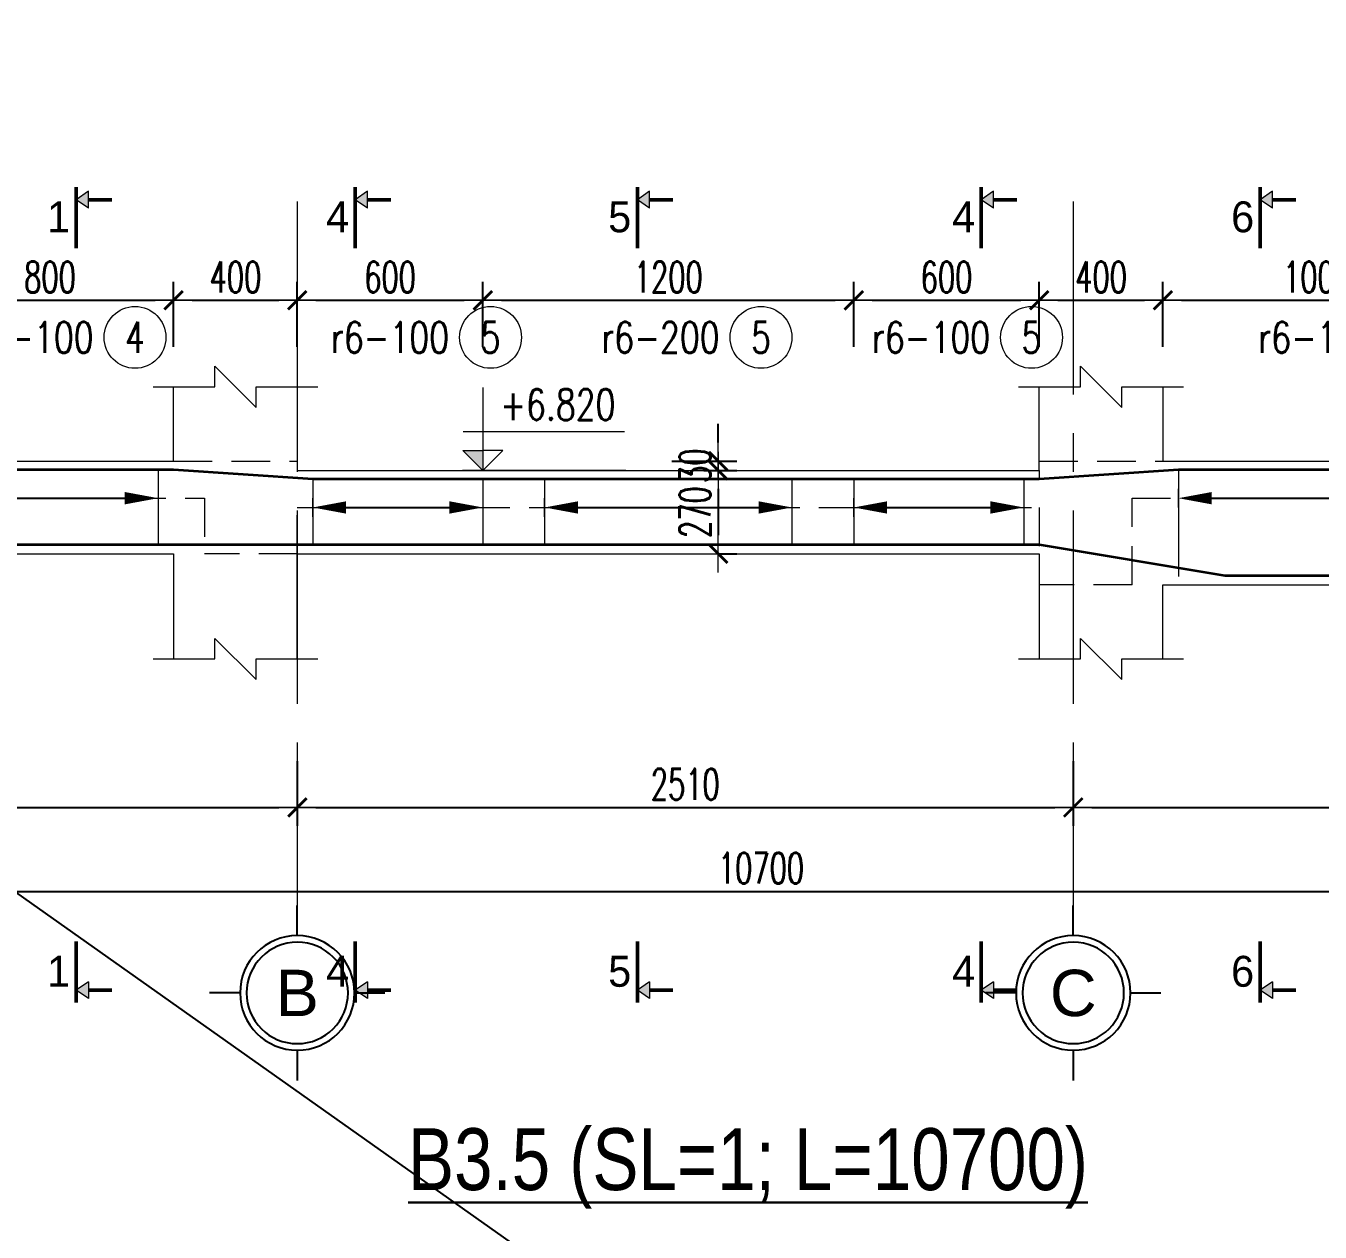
# Model space of a CAD drawing. Header units: millimetres. Extents: x -529861 to -223882, y -171969 to 61504.
# Drawn here: x -423223 to -419037, y -86164 to -82263 of the extents above; entities that cross this region are included whole.
import ezdxf
from ezdxf.enums import TextEntityAlignment as Align

# ---------------------------------------------------------------- set-up
doc = ezdxf.new("R2010")
doc.units = ezdxf.units.MM
doc.header["$LTSCALE"] = 5000
doc.linetypes.add('CENTER', pattern=[2, 1.25, -0.25, 0.25, -0.25])
doc.linetypes.add('HIDDEN', pattern=[0.375, 0.25, -0.125])
doc.layers.get('Defpoints').update_dxf_attribs({"color": 143})
for name, color, linetype, lineweight in [('dim', 8, 'Continuous', 18), ('kata_dim', 8, 'Continuous', 15), ('kata_grid', 8, 'CENTER', 5), ('kata_net khuat', 9, 'HIDDEN', 5), ('kata_net manh', 8, 'Continuous', 5), ('kata_net thay', 4, 'Continuous', 20), ('kata_text', 7, 'Continuous', 30), ('kata_thep chu', 1, 'Continuous', 35), ('kata_thep dai', 220, 'Continuous', 20), ('S-dims', 8, 'Continuous', 18)]:
    doc.layers.add(name, color=color, linetype=linetype, lineweight=lineweight)
doc.layers.add('KCS_Plotter', color=11, linetype='Continuous', plot=False)
doc.layers.add('text', color=255, linetype='Continuous')
doc.styles.add('AVANH', font='')
doc.styles.add('General text 1', font='')
doc.styles.add('kata_text', font='arial.ttf', dxfattribs={"width": 0.8})
doc.styles.add('vnsimpli', font='vnsimli.shx', dxfattribs={"width": 0.65})
doc.styles.get('AVANH').set_extended_font_data('.VnArialH')
doc.styles.get('General text 1').set_extended_font_data('.VnAvantH')
doc.dimstyles.new('kata_dim_40', dxfattribs={"dimscale": 40, "dimtxt": 2.5, "dimasz": 1.5, "dimexe": 1.5, "dimexo": 2.5, "dimtad": 1, "dimdec": 0, "dimzin": 0, "dimdsep": 46, "dimtxsty": 'vnsimpli', "dimblk": 'kata_block_ArchTick', "dimcen": 0.09, "dimdle": 1.2, "dimclrd": 8, "dimclre": 8, "dimclrt": 3, "dimadec": 0, "dimazin": 0, "dimtfac": 1, "dimtdec": 0, "dimtix": 1, "dimtofl": 0, "dimtmove": 0, "dimatfit": 3, "dimfxl": 3.75, "dimfxlon": 1, "dimtolj": 1, "dimtzin": 0, "dimarcsym": 0})
doc.dimstyles.new('kata_rai_thep', dxfattribs={"dimtxt": 2, "dimasz": 1, "dimexe": 0, "dimexo": 0, "dimtad": 1, "dimdec": 0, "dimzin": 12, "dimdsep": 46, "dimtxsty": 'kata_text', "dimblk": 'kata_block_RUNTIC', "dimcen": 0, "dimse1": 1, "dimse2": 1, "dimclrd": 6, "dimclre": 6, "dimclrt": 7, "dimadec": 0, "dimazin": 3, "dimtfac": 1, "dimtdec": 0, "dimtmove": 2, "dimatfit": 3, "dimldrblk": 'kata_block_LEADERTIC', "dimfxl": 1, "dimtolj": 1, "dimtzin": 0, "dimlwd": -1, "dimlwe": -1, "dimarcsym": 0})

# ---------------------------------------------------------------- blocks, each defined once
blk = doc.blocks.new('kata_block_ArchTick')
at = {"color": 8}
blk.add_line((1, 0), (-1, 0), dxfattribs=at)
at = {"color": 8, "const_width": 0.15}
blk.add_lwpolyline([(-0.5, -0.5), (0.5, 0.5)], dxfattribs=at)
blk = doc.blocks.new('*D336')
at = {"layer": 'Defpoints', "color": 0, "linetype": 'ByBlock', "ltscale": 1500, "transparency": 16777216}
for p in [(-422345.4, -83150.2), (-422745.4, -83670.2), (-422345.4, -83670.2)]:
    blk.add_point(p, dxfattribs=at)
at = {"layer": 'kata_dim', "color": 8, "linetype": 'ByBlock', "lineweight": -2, "ltscale": 1500, "transparency": 16777216}
for p, q in [((-422745.4, -83300.2), (-422745.4, -83090.2)), ((-422345.4, -83300.2), (-422345.4, -83090.2)), ((-422685.4, -83150.2), (-422405.4, -83150.2))]:
    blk.add_line(p, q, dxfattribs=at)
at = {"layer": 'kata_dim', "color": 8, "linetype": 'ByBlock', "lineweight": -2, "ltscale": 1500, "transparency": 16777216, "xscale": 60, "yscale": 60, "zscale": 60, "rotation": 180}
blk.add_blockref('kata_block_ArchTick', (-422745.4, -83150.2), dxfattribs=at)
at = {"layer": 'kata_dim', "color": 8, "linetype": 'ByBlock', "lineweight": -2, "ltscale": 1500, "transparency": 16777216, "xscale": 60, "yscale": 60, "zscale": 60}
blk.add_blockref('kata_block_ArchTick', (-422345.4, -83150.2), dxfattribs=at)
at = {"layer": 'kata_dim', "color": 3, "linetype": 'ByBlock', "ltscale": 1500, "transparency": 16777216, "insert": (-422545.4, -83075.2), "char_height": 100, "attachment_point": 5, "style": 'vnsimpli'}
blk.add_mtext('\\A1;400', dxfattribs=at)
blk = doc.blocks.new('*D339')
at = {"layer": 'Defpoints', "color": 0, "linetype": 'ByBlock', "ltscale": 1500, "transparency": 16777216}
for p in [(-422745.4, -83150.2), (-423545.4, -83670.2), (-422745.4, -83670.2)]:
    blk.add_point(p, dxfattribs=at)
at = {"layer": 'kata_dim', "color": 8, "linetype": 'ByBlock', "lineweight": -2, "ltscale": 1500, "transparency": 16777216}
for p, q in [((-423545.4, -83300.2), (-423545.4, -83090.2)), ((-422745.4, -83300.2), (-422745.4, -83090.2)), ((-423485.4, -83150.2), (-422805.4, -83150.2))]:
    blk.add_line(p, q, dxfattribs=at)
at = {"layer": 'kata_dim', "color": 8, "linetype": 'ByBlock', "lineweight": -2, "ltscale": 1500, "transparency": 16777216, "xscale": 60, "yscale": 60, "zscale": 60, "rotation": 180}
blk.add_blockref('kata_block_ArchTick', (-423545.4, -83150.2), dxfattribs=at)
at = {"layer": 'kata_dim', "color": 8, "linetype": 'ByBlock', "lineweight": -2, "ltscale": 1500, "transparency": 16777216, "xscale": 60, "yscale": 60, "zscale": 60}
blk.add_blockref('kata_block_ArchTick', (-422745.4, -83150.2), dxfattribs=at)
at = {"layer": 'kata_dim', "color": 3, "linetype": 'ByBlock', "ltscale": 1500, "transparency": 16777216, "insert": (-423145.4, -83075.2), "char_height": 100, "attachment_point": 5, "style": 'vnsimpli'}
blk.add_mtext('\\A1;800', dxfattribs=at)
blk = doc.blocks.new('kata_block_CT')
at = {"layer": 'S-dims', "linetype": 'ByBlock', "ltscale": 1500}
blk.add_hatch(color=256, dxfattribs=at).paths.add_polyline_path([(0, 1.6), (-1.61, 1.6), (0, 0)])
h = blk.add_hatch(dxfattribs=at)
h.set_pattern_fill('ANSI31', color=256, scale=1.406, style=0)
h.paths.add_polyline_path([(0, 1.6), (0, 0), (1.61, 1.6)])
for p, q in [((-1.59, 3.14), (11.47, 3.14)), ((11.56, 0), (-1.64, 0))]:
    blk.add_line(p, q, dxfattribs=at)
for points in [[(0, 6.69), (0, 0)], [(0, 0), (-1.61, 1.6), (0, 1.6)], [(0, 0), (1.61, 1.6), (0, 1.6)]]:
    blk.add_lwpolyline(points, dxfattribs=at)
at = {"layer": 'S-dims', "color": 3, "style": 'vnsimpli', "width": 0.75}
blk.add_attdef('CT', (1.41, 4.07), '', height=2.5, dxfattribs=at)
blk = doc.blocks.new('*D340')
at = {"layer": 'Defpoints', "color": 0, "linetype": 'ByBlock', "ltscale": 1500, "transparency": 16777216}
for p in [(-419545.4, -83150.2), (-419945.4, -83700.2), (-419545.4, -83700.2)]:
    blk.add_point(p, dxfattribs=at)
at = {"layer": 'kata_dim', "color": 8, "linetype": 'ByBlock', "lineweight": -2, "ltscale": 1500, "transparency": 16777216}
for p, q in [((-419945.4, -83300.2), (-419945.4, -83090.2)), ((-419545.4, -83300.2), (-419545.4, -83090.2)), ((-419885.4, -83150.2), (-419605.4, -83150.2))]:
    blk.add_line(p, q, dxfattribs=at)
at = {"layer": 'kata_dim', "color": 8, "linetype": 'ByBlock', "lineweight": -2, "ltscale": 1500, "transparency": 16777216, "xscale": 60, "yscale": 60, "zscale": 60, "rotation": 180}
blk.add_blockref('kata_block_ArchTick', (-419945.4, -83150.2), dxfattribs=at)
at = {"layer": 'kata_dim', "color": 8, "linetype": 'ByBlock', "lineweight": -2, "ltscale": 1500, "transparency": 16777216, "xscale": 60, "yscale": 60, "zscale": 60}
blk.add_blockref('kata_block_ArchTick', (-419545.4, -83150.2), dxfattribs=at)
at = {"layer": 'kata_dim', "color": 3, "linetype": 'ByBlock', "ltscale": 1500, "transparency": 16777216, "insert": (-419745.4, -83075.2), "char_height": 100, "attachment_point": 5, "style": 'vnsimpli'}
blk.add_mtext('\\A1;400', dxfattribs=at)
blk = doc.blocks.new('*D341')
at = {"layer": 'Defpoints', "color": 0, "linetype": 'ByBlock', "ltscale": 1500, "transparency": 16777216}
for p in [(-421745.4, -83150.2), (-422345.4, -83700.2), (-421745.4, -83700.2)]:
    blk.add_point(p, dxfattribs=at)
at = {"layer": 'kata_dim', "color": 8, "linetype": 'ByBlock', "lineweight": -2, "ltscale": 1500, "transparency": 16777216}
for p, q in [((-422345.4, -83300.2), (-422345.4, -83090.2)), ((-421745.4, -83300.2), (-421745.4, -83090.2)), ((-422285.4, -83150.2), (-421805.4, -83150.2))]:
    blk.add_line(p, q, dxfattribs=at)
at = {"layer": 'kata_dim', "color": 8, "linetype": 'ByBlock', "lineweight": -2, "ltscale": 1500, "transparency": 16777216, "xscale": 60, "yscale": 60, "zscale": 60, "rotation": 180}
blk.add_blockref('kata_block_ArchTick', (-422345.4, -83150.2), dxfattribs=at)
at = {"layer": 'kata_dim', "color": 8, "linetype": 'ByBlock', "lineweight": -2, "ltscale": 1500, "transparency": 16777216, "xscale": 60, "yscale": 60, "zscale": 60}
blk.add_blockref('kata_block_ArchTick', (-421745.4, -83150.2), dxfattribs=at)
at = {"layer": 'kata_dim', "color": 3, "linetype": 'ByBlock', "ltscale": 1500, "transparency": 16777216, "insert": (-422045.4, -83075.2), "char_height": 100, "attachment_point": 5, "style": 'vnsimpli'}
blk.add_mtext('\\A1;600', dxfattribs=at)
blk = doc.blocks.new('*D342')
at = {"layer": 'Defpoints', "color": 0, "linetype": 'ByBlock', "ltscale": 1500, "transparency": 16777216}
for p in [(-420545.4, -83150.2), (-421745.4, -83700.2), (-420545.4, -83700.2)]:
    blk.add_point(p, dxfattribs=at)
at = {"layer": 'kata_dim', "color": 8, "linetype": 'ByBlock', "lineweight": -2, "ltscale": 1500, "transparency": 16777216}
for p, q in [((-421745.4, -83300.2), (-421745.4, -83090.2)), ((-420545.4, -83300.2), (-420545.4, -83090.2)), ((-421685.4, -83150.2), (-420605.4, -83150.2))]:
    blk.add_line(p, q, dxfattribs=at)
at = {"layer": 'kata_dim', "color": 8, "linetype": 'ByBlock', "lineweight": -2, "ltscale": 1500, "transparency": 16777216, "xscale": 60, "yscale": 60, "zscale": 60, "rotation": 180}
blk.add_blockref('kata_block_ArchTick', (-421745.4, -83150.2), dxfattribs=at)
at = {"layer": 'kata_dim', "color": 8, "linetype": 'ByBlock', "lineweight": -2, "ltscale": 1500, "transparency": 16777216, "xscale": 60, "yscale": 60, "zscale": 60}
blk.add_blockref('kata_block_ArchTick', (-420545.4, -83150.2), dxfattribs=at)
at = {"layer": 'kata_dim', "color": 3, "linetype": 'ByBlock', "ltscale": 1500, "transparency": 16777216, "insert": (-421145.4, -83075.2), "char_height": 100, "attachment_point": 5, "style": 'vnsimpli'}
blk.add_mtext('\\A1;1200', dxfattribs=at)
blk = doc.blocks.new('*D343')
at = {"layer": 'Defpoints', "color": 0, "linetype": 'ByBlock', "ltscale": 1500, "transparency": 16777216}
for p in [(-419945.4, -83150.2), (-420545.4, -83700.2), (-419945.4, -83700.2)]:
    blk.add_point(p, dxfattribs=at)
at = {"layer": 'kata_dim', "color": 8, "linetype": 'ByBlock', "lineweight": -2, "ltscale": 1500, "transparency": 16777216}
for p, q in [((-420545.4, -83300.2), (-420545.4, -83090.2)), ((-419945.4, -83300.2), (-419945.4, -83090.2)), ((-420485.4, -83150.2), (-420005.4, -83150.2))]:
    blk.add_line(p, q, dxfattribs=at)
at = {"layer": 'kata_dim', "color": 8, "linetype": 'ByBlock', "lineweight": -2, "ltscale": 1500, "transparency": 16777216, "xscale": 60, "yscale": 60, "zscale": 60, "rotation": 180}
blk.add_blockref('kata_block_ArchTick', (-420545.4, -83150.2), dxfattribs=at)
at = {"layer": 'kata_dim', "color": 8, "linetype": 'ByBlock', "lineweight": -2, "ltscale": 1500, "transparency": 16777216, "xscale": 60, "yscale": 60, "zscale": 60}
blk.add_blockref('kata_block_ArchTick', (-419945.4, -83150.2), dxfattribs=at)
at = {"layer": 'kata_dim', "color": 3, "linetype": 'ByBlock', "ltscale": 1500, "transparency": 16777216, "insert": (-420245.4, -83075.2), "char_height": 100, "attachment_point": 5, "style": 'vnsimpli'}
blk.add_mtext('\\A1;600', dxfattribs=at)
blk = doc.blocks.new('*D345')
at = {"layer": 'Defpoints', "color": 0, "linetype": 'ByBlock', "ltscale": 1500, "transparency": 16777216}
for p in [(-418545.4, -83150.2), (-419545.4, -83670.2), (-418545.4, -83670.2)]:
    blk.add_point(p, dxfattribs=at)
at = {"layer": 'kata_dim', "color": 8, "linetype": 'ByBlock', "lineweight": -2, "ltscale": 1500, "transparency": 16777216}
for p, q in [((-419545.4, -83300.2), (-419545.4, -83090.2)), ((-418545.4, -83300.2), (-418545.4, -83090.2)), ((-419485.4, -83150.2), (-418605.4, -83150.2))]:
    blk.add_line(p, q, dxfattribs=at)
at = {"layer": 'kata_dim', "color": 8, "linetype": 'ByBlock', "lineweight": -2, "ltscale": 1500, "transparency": 16777216, "xscale": 60, "yscale": 60, "zscale": 60, "rotation": 180}
blk.add_blockref('kata_block_ArchTick', (-419545.4, -83150.2), dxfattribs=at)
at = {"layer": 'kata_dim', "color": 8, "linetype": 'ByBlock', "lineweight": -2, "ltscale": 1500, "transparency": 16777216, "xscale": 60, "yscale": 60, "zscale": 60}
blk.add_blockref('kata_block_ArchTick', (-418545.4, -83150.2), dxfattribs=at)
at = {"layer": 'kata_dim', "color": 3, "linetype": 'ByBlock', "ltscale": 1500, "transparency": 16777216, "insert": (-419045.4, -83075.2), "char_height": 100, "attachment_point": 5, "style": 'vnsimpli'}
blk.add_mtext('\\A1;1000', dxfattribs=at)
blk = doc.blocks.new('*D349')
at = {"layer": 'Defpoints', "color": 0, "linetype": 'ByBlock', "ltscale": 1500, "transparency": 16777216}
for p in [(-426195.4, -83970.2), (-422345.4, -83970.2), (-422345.4, -84790.2)]:
    blk.add_point(p, dxfattribs=at)
at = {"layer": 'kata_dim', "color": 8, "linetype": 'ByBlock', "lineweight": -2, "ltscale": 1500, "transparency": 16777216}
for p, q in [((-426195.4, -84640.2), (-426195.4, -84850.2)), ((-422345.4, -84640.2), (-422345.4, -84850.2)), ((-426135.4, -84790.2), (-422405.4, -84790.2))]:
    blk.add_line(p, q, dxfattribs=at)
at = {"layer": 'kata_dim', "color": 8, "linetype": 'ByBlock', "lineweight": -2, "ltscale": 1500, "transparency": 16777216, "xscale": 60, "yscale": 60, "zscale": 60, "rotation": 180}
blk.add_blockref('kata_block_ArchTick', (-426195.4, -84790.2), dxfattribs=at)
at = {"layer": 'kata_dim', "color": 8, "linetype": 'ByBlock', "lineweight": -2, "ltscale": 1500, "transparency": 16777216, "xscale": 60, "yscale": 60, "zscale": 60}
blk.add_blockref('kata_block_ArchTick', (-422345.4, -84790.2), dxfattribs=at)
at = {"layer": 'kata_dim', "color": 3, "linetype": 'ByBlock', "ltscale": 1500, "transparency": 16777216, "insert": (-424270.4, -84715.2), "char_height": 100, "attachment_point": 5, "style": 'vnsimpli'}
blk.add_mtext('\\A1;3850', dxfattribs=at)
blk = doc.blocks.new('kata_block_GRID')
at = {"layer": 'dim', "color": 250, "linetype": 'Continuous', "lineweight": -3}
for p, q in [((0, 4.62), (0, 7.08)), ((-4.63, 0), (-7.09, 0)), ((4.63, 0), (7.09, 0)), ((0, -4.63), (0, -7.09))]:
    blk.add_line(p, q, dxfattribs=at)
at = {"layer": 'dim', "color": 250, "linetype": 'Continuous', "lineweight": -3, "extrusion": (0, 0, -1)}
blk.add_ellipse((0, 0), major_axis=(-4.63, 0), ratio=1, start_param=3.141414, end_param=9.424599, dxfattribs=at)
at = {"layer": 'dim', "color": 9, "linetype": 'Continuous', "lineweight": -3, "extrusion": (0, 0, -1)}
blk.add_ellipse((0, 0), major_axis=(-4.1, 0), ratio=1, start_param=3.140844, end_param=9.424029, dxfattribs=at)
at = {"layer": 'text', "color": 33, "style": 'AVANH'}
blk.add_attdef('GRID', text='', height=3.75, dxfattribs=at).set_placement((0, 0), align=Align.MIDDLE)
blk = doc.blocks.new('*D350')
at = {"layer": 'Defpoints', "color": 0, "linetype": 'ByBlock', "ltscale": 1500, "transparency": 16777216}
for p in [(-422345.4, -83970.2), (-419835.4, -83970.2), (-419835.4, -84790.2)]:
    blk.add_point(p, dxfattribs=at)
at = {"layer": 'kata_dim', "color": 8, "linetype": 'ByBlock', "lineweight": -2, "ltscale": 1500, "transparency": 16777216}
for p, q in [((-422345.4, -84640.2), (-422345.4, -84850.2)), ((-419835.4, -84640.2), (-419835.4, -84850.2)), ((-422285.4, -84790.2), (-419895.4, -84790.2))]:
    blk.add_line(p, q, dxfattribs=at)
at = {"layer": 'kata_dim', "color": 8, "linetype": 'ByBlock', "lineweight": -2, "ltscale": 1500, "transparency": 16777216, "xscale": 60, "yscale": 60, "zscale": 60, "rotation": 180}
blk.add_blockref('kata_block_ArchTick', (-422345.4, -84790.2), dxfattribs=at)
at = {"layer": 'kata_dim', "color": 8, "linetype": 'ByBlock', "lineweight": -2, "ltscale": 1500, "transparency": 16777216, "xscale": 60, "yscale": 60, "zscale": 60}
blk.add_blockref('kata_block_ArchTick', (-419835.4, -84790.2), dxfattribs=at)
at = {"layer": 'kata_dim', "color": 3, "linetype": 'ByBlock', "ltscale": 1500, "transparency": 16777216, "insert": (-421090.4, -84715.2), "char_height": 100, "attachment_point": 5, "style": 'vnsimpli'}
blk.add_mtext('\\A1;2510', dxfattribs=at)
blk = doc.blocks.new('*D351')
at = {"layer": 'Defpoints', "color": 0, "linetype": 'ByBlock', "ltscale": 1500, "transparency": 16777216}
for p in [(-419835.4, -84166.1), (-415495.4, -84487.6), (-415495.4, -84790.2)]:
    blk.add_point(p, dxfattribs=at)
at = {"layer": 'kata_dim', "color": 8, "linetype": 'ByBlock', "lineweight": -2, "ltscale": 1500, "transparency": 16777216}
for p, q in [((-419835.4, -84640.2), (-419835.4, -84850.2)), ((-415495.4, -84640.2), (-415495.4, -84850.2)), ((-419775.4, -84790.2), (-415555.4, -84790.2))]:
    blk.add_line(p, q, dxfattribs=at)
at = {"layer": 'kata_dim', "color": 8, "linetype": 'ByBlock', "lineweight": -2, "ltscale": 1500, "transparency": 16777216, "xscale": 60, "yscale": 60, "zscale": 60, "rotation": 180}
blk.add_blockref('kata_block_ArchTick', (-419835.4, -84790.2), dxfattribs=at)
at = {"layer": 'kata_dim', "color": 8, "linetype": 'ByBlock', "lineweight": -2, "ltscale": 1500, "transparency": 16777216, "xscale": 60, "yscale": 60, "zscale": 60}
blk.add_blockref('kata_block_ArchTick', (-415495.4, -84790.2), dxfattribs=at)
at = {"layer": 'kata_dim', "color": 3, "linetype": 'ByBlock', "ltscale": 1500, "transparency": 16777216, "insert": (-417665.4, -84715.2), "char_height": 100, "attachment_point": 5, "style": 'vnsimpli'}
blk.add_mtext('\\A1;4340', dxfattribs=at)
blk = doc.blocks.new('kata_block_RUNTIC')
at = {"layer": 'kata_dim', "color": 6}
blk.add_line((0, 0.75), (0, -0.75), dxfattribs=at)
blk.add_lwpolyline([(0, 0, 0, 1, 0), (-2.7, 0, 1, 1, 0)], format="xyseb", dxfattribs=at)
blk = doc.blocks.new('*D354')
at = {"layer": 'Defpoints', "color": 6, "linetype": 'ByBlock', "ltscale": 1500, "transparency": 16777216}
blk.add_line((-423505.4, -83790.2), (-422835.4, -83790.2), dxfattribs=at)
at = {"layer": 'Defpoints', "color": 0, "linetype": 'ByBlock', "ltscale": 1500, "transparency": 16777216}
for p in [(-423545.4, -83790.2), (-422795.4, -83790.2), (-422795.4, -83790.2)]:
    blk.add_point(p, dxfattribs=at)
at = {"layer": 'Defpoints', "color": 6, "linetype": 'ByBlock', "ltscale": 1500, "transparency": 16777216, "xscale": 40, "yscale": 40, "zscale": 40, "rotation": 180}
blk.add_blockref('kata_block_RUNTIC', (-423545.4, -83790.2), dxfattribs=at)
at = {"layer": 'Defpoints', "color": 6, "linetype": 'ByBlock', "ltscale": 1500, "transparency": 16777216, "xscale": 40, "yscale": 40, "zscale": 40}
blk.add_blockref('kata_block_RUNTIC', (-422795.4, -83790.2), dxfattribs=at)
blk = doc.blocks.new('kata_block_LEADERTIC')
at = {"layer": 'kata_dim', "color": 6}
blk.add_lwpolyline([(0, 0, 0, 1, 0), (-2.7, 0, 1, 1, 0)], format="xyseb", dxfattribs=at)
blk = doc.blocks.new('*D355')
at = {"layer": 'Defpoints', "color": 6, "linetype": 'ByBlock', "ltscale": 1500, "transparency": 16777216}
blk.add_line((-422255.4, -83820.2), (-421785.4, -83820.2), dxfattribs=at)
at = {"layer": 'Defpoints', "color": 0, "linetype": 'ByBlock', "ltscale": 1500, "transparency": 16777216}
for p in [(-422295.4, -83820.2), (-421745.4, -83820.2), (-421745.4, -83820.2)]:
    blk.add_point(p, dxfattribs=at)
at = {"layer": 'Defpoints', "color": 6, "linetype": 'ByBlock', "ltscale": 1500, "transparency": 16777216, "xscale": 40, "yscale": 40, "zscale": 40, "rotation": 180}
blk.add_blockref('kata_block_RUNTIC', (-422295.4, -83820.2), dxfattribs=at)
at = {"layer": 'Defpoints', "color": 6, "linetype": 'ByBlock', "ltscale": 1500, "transparency": 16777216, "xscale": 40, "yscale": 40, "zscale": 40}
blk.add_blockref('kata_block_RUNTIC', (-421745.4, -83820.2), dxfattribs=at)
blk = doc.blocks.new('*D356')
at = {"layer": 'Defpoints', "color": 6, "linetype": 'ByBlock', "ltscale": 1500, "transparency": 16777216}
blk.add_line((-421505.4, -83820.2), (-420785.4, -83820.2), dxfattribs=at)
at = {"layer": 'Defpoints', "color": 0, "linetype": 'ByBlock', "ltscale": 1500, "transparency": 16777216}
for p in [(-421545.4, -83820.2), (-420745.4, -83820.2), (-420745.4, -83820.2)]:
    blk.add_point(p, dxfattribs=at)
at = {"layer": 'Defpoints', "color": 6, "linetype": 'ByBlock', "ltscale": 1500, "transparency": 16777216, "xscale": 40, "yscale": 40, "zscale": 40, "rotation": 180}
blk.add_blockref('kata_block_RUNTIC', (-421545.4, -83820.2), dxfattribs=at)
at = {"layer": 'Defpoints', "color": 6, "linetype": 'ByBlock', "ltscale": 1500, "transparency": 16777216, "xscale": 40, "yscale": 40, "zscale": 40}
blk.add_blockref('kata_block_RUNTIC', (-420745.4, -83820.2), dxfattribs=at)
blk = doc.blocks.new('*D357')
at = {"layer": 'Defpoints', "color": 6, "linetype": 'ByBlock', "ltscale": 1500, "transparency": 16777216}
blk.add_line((-420505.4, -83820.2), (-420035.4, -83820.2), dxfattribs=at)
at = {"layer": 'Defpoints', "color": 0, "linetype": 'ByBlock', "ltscale": 1500, "transparency": 16777216}
for p in [(-420545.4, -83820.2), (-419995.4, -83820.2), (-419995.4, -83820.2)]:
    blk.add_point(p, dxfattribs=at)
at = {"layer": 'Defpoints', "color": 6, "linetype": 'ByBlock', "ltscale": 1500, "transparency": 16777216, "xscale": 40, "yscale": 40, "zscale": 40, "rotation": 180}
blk.add_blockref('kata_block_RUNTIC', (-420545.4, -83820.2), dxfattribs=at)
at = {"layer": 'Defpoints', "color": 6, "linetype": 'ByBlock', "ltscale": 1500, "transparency": 16777216, "xscale": 40, "yscale": 40, "zscale": 40}
blk.add_blockref('kata_block_RUNTIC', (-419995.4, -83820.2), dxfattribs=at)
blk = doc.blocks.new('*D332')
at = {"layer": 'Defpoints', "color": 6, "linetype": 'ByBlock', "ltscale": 1500, "transparency": 16777216}
blk.add_line((-419455.4, -83790.2), (-418585.4, -83790.2), dxfattribs=at)
at = {"layer": 'Defpoints', "color": 0, "linetype": 'ByBlock', "ltscale": 1500, "transparency": 16777216}
for p in [(-419495.4, -83790.2), (-418545.4, -83790.2), (-418545.4, -83790.2)]:
    blk.add_point(p, dxfattribs=at)
at = {"layer": 'Defpoints', "color": 6, "linetype": 'ByBlock', "ltscale": 1500, "transparency": 16777216, "xscale": 40, "yscale": 40, "zscale": 40, "rotation": 180}
blk.add_blockref('kata_block_RUNTIC', (-419495.4, -83790.2), dxfattribs=at)
at = {"layer": 'Defpoints', "color": 6, "linetype": 'ByBlock', "ltscale": 1500, "transparency": 16777216, "xscale": 40, "yscale": 40, "zscale": 40}
blk.add_blockref('kata_block_RUNTIC', (-418545.4, -83790.2), dxfattribs=at)
blk = doc.blocks.new('*U87')
blk.add_circle((2.5, 0), 2.5)
at = {"layer": 'kata_text', "color": 3, "style": 'vnsimpli', "width": 0.75}
blk.add_attdef('DKKC2', text='', height=2.5, dxfattribs=at).set_placement((-0.85, -1.25), align=Align.RIGHT)
at = {"layer": 'kata_text', "color": 7, "style": 'vnsimpli', "width": 0.75}
blk.add_attdef('SH3', text='', height=2.5, dxfattribs=at).set_placement((2.5, 0), align=Align.MIDDLE)
blk = doc.blocks.new('kata_block_SECBAL')
blk.add_hatch(color=2).paths.add_polyline_path([(0.99, 3.81), (0, 3.13), (0.99, 2.46)])
at = {"color": 2}
for p, q in [((0.99, 3.81), (0, 3.13)), ((0.99, 2.46), (0.99, 3.81)), ((0.99, 2.46), (0, 3.13))]:
    blk.add_line(p, q, dxfattribs=at)
at = {"color": 2, "const_width": 0.3}
for points in [[(0, -0.8), (0, 4.16)], [(0.99, 3.13), (2.89, 3.13)]]:
    blk.add_lwpolyline(points, dxfattribs=at)
at = {"color": 2, "linetype": 'ByBlock', "lineweight": -2, "style": 'General text 1'}
blk.add_attdef('DETAIL', text='', height=2.5, dxfattribs=at).set_placement((-0.5, 1.75), align=Align.MIDDLE_RIGHT)
blk = doc.blocks.new('*U88')
blk.add_hatch(color=2).paths.add_polyline_path([(0.99, -0.45), (0, 0.22), (0.99, 0.9)])
at = {"color": 2}
for p, q in [((0.99, 0.9), (0, 0.22)), ((0.99, -0.45), (0, 0.22)), ((0.99, 0.9), (0.99, -0.45))]:
    blk.add_line(p, q, dxfattribs=at)
at = {"color": 2, "const_width": 0.3}
for points in [[(0, 4.16), (0, -0.8)], [(0.99, 0.22), (2.89, 0.22)]]:
    blk.add_lwpolyline(points, dxfattribs=at)
at = {"color": 2, "linetype": 'ByBlock', "lineweight": -2, "style": 'General text 1'}
blk.add_attdef('DETAIL', text='', height=2.5, dxfattribs=at).set_placement((-0.5, 1.75), align=Align.MIDDLE_RIGHT)
blk = doc.blocks.new('*D372')
at = {"layer": 'Defpoints', "color": 0, "linetype": 'ByBlock', "ltscale": 1500, "transparency": 16777216}
for p in [(-421265.9, -83670.2), (-421129.9, -83700.2), (-420983.8, -83700.2)]:
    blk.add_point(p, dxfattribs=at)
at = {"layer": 'kata_dim', "color": 8, "linetype": 'ByBlock', "lineweight": -2, "ltscale": 1500, "transparency": 16777216}
for p, q in [((-420983.8, -83610.2), (-420983.8, -83550.2)), ((-421133.8, -83670.2), (-420923.8, -83670.2)), ((-421029.9, -83700.2), (-420923.8, -83700.2)), ((-420983.8, -83760.2), (-420983.8, -83820.2))]:
    blk.add_line(p, q, dxfattribs=at)
at = {"layer": 'kata_dim', "color": 8, "linetype": 'ByBlock', "lineweight": -2, "ltscale": 1500, "transparency": 16777216, "xscale": 60, "yscale": 60, "zscale": 60}
for p, rotation in [((-420983.8, -83670.2), 270), ((-420983.8, -83700.2), 90)]:
    blk.add_blockref('kata_block_ArchTick', p, dxfattribs=dict(at, rotation=rotation))
at = {"layer": 'kata_dim', "color": 3, "linetype": 'ByBlock', "ltscale": 1500, "transparency": 16777216, "insert": (-421058.8, -83685.2), "char_height": 100, "attachment_point": 5, "rotation": 90, "style": 'vnsimpli'}
blk.add_mtext('\\A1;30', dxfattribs=at)
blk = doc.blocks.new('*D377')
at = {"layer": 'Defpoints', "color": 0, "linetype": 'ByBlock', "ltscale": 1500, "transparency": 16777216}
for p in [(-421129.9, -83700.2), (-421063.4, -83970.2), (-420983.8, -83970.2)]:
    blk.add_point(p, dxfattribs=at)
at = {"layer": 'kata_dim', "color": 8, "linetype": 'ByBlock', "lineweight": -2, "ltscale": 1500, "transparency": 16777216}
for p, q in [((-421029.9, -83700.2), (-420923.8, -83700.2)), ((-420983.8, -83760.2), (-420983.8, -83910.2)), ((-420983.8, -83970.2), (-420923.8, -83970.2))]:
    blk.add_line(p, q, dxfattribs=at)
at = {"layer": 'kata_dim', "color": 8, "linetype": 'ByBlock', "lineweight": -2, "ltscale": 1500, "transparency": 16777216, "xscale": 60, "yscale": 60, "zscale": 60}
for p, rotation in [((-420983.8, -83700.2), 90), ((-420983.8, -83970.2), 270)]:
    blk.add_blockref('kata_block_ArchTick', p, dxfattribs=dict(at, rotation=rotation))
at = {"layer": 'kata_dim', "color": 3, "linetype": 'ByBlock', "ltscale": 1500, "transparency": 16777216, "insert": (-421058.8, -83835.2), "char_height": 100, "attachment_point": 5, "rotation": 90, "style": 'vnsimpli'}
blk.add_mtext('\\A1;270', dxfattribs=at)
blk = doc.blocks.new('*D378')
at = {"layer": 'Defpoints', "color": 0, "linetype": 'ByBlock', "ltscale": 1500, "transparency": 16777216}
for p in [(-426195.4, -84183.8), (-415495.4, -84190.2), (-415495.4, -85061.7)]:
    blk.add_point(p, dxfattribs=at)
at = {"layer": 'kata_dim', "color": 8, "linetype": 'ByBlock', "lineweight": -2, "ltscale": 1500, "transparency": 16777216}
for p, q in [((-426195.4, -84911.7), (-426195.4, -85121.7)), ((-415495.4, -84911.7), (-415495.4, -85121.7)), ((-426135.4, -85061.7), (-415555.4, -85061.7))]:
    blk.add_line(p, q, dxfattribs=at)
at = {"layer": 'kata_dim', "color": 8, "linetype": 'ByBlock', "lineweight": -2, "ltscale": 1500, "transparency": 16777216, "xscale": 60, "yscale": 60, "zscale": 60, "rotation": 180}
blk.add_blockref('kata_block_ArchTick', (-426195.4, -85061.7), dxfattribs=at)
at = {"layer": 'kata_dim', "color": 8, "linetype": 'ByBlock', "lineweight": -2, "ltscale": 1500, "transparency": 16777216, "xscale": 60, "yscale": 60, "zscale": 60}
blk.add_blockref('kata_block_ArchTick', (-415495.4, -85061.7), dxfattribs=at)
at = {"layer": 'kata_dim', "color": 3, "linetype": 'ByBlock', "ltscale": 1500, "transparency": 16777216, "insert": (-420845.4, -84986.7), "char_height": 100, "attachment_point": 5, "style": 'vnsimpli'}
blk.add_mtext('\\A1;10700', dxfattribs=at)
blk = doc.blocks.new('kata_block_TD')
at = {"color": 6, "linetype": 'ByBlock', "lineweight": -2, "style": 'kata_text', "width": 0.8}
blk.add_attdef('SECTDET2', text='', height=5, dxfattribs=at).set_placement((0, 7.97), align=Align.CENTER)
at = {"color": 0, "linetype": 'ByBlock', "lineweight": -2, "style": 'kata_text', "width": 0.8}
blk.add_attdef('SECTDET1', text='', height=5, dxfattribs=at).set_placement((0, 1.47), align=Align.CENTER)

msp = doc.modelspace()

# ---------------------------------------------------------------- linework, layer by layer
at = {"layer": 'kata_dim', "linetype": 'ByBlock', "ltscale": 1500}
for points in [[(-422812.08, -83430.2), (-422612.08, -83430.2), (-422612.08, -83363.54), (-422478.75, -83496.87), (-422478.75, -83430.2), (-422278.75, -83430.2)], [(-420012.08, -83430.2), (-419812.08, -83430.2), (-419812.08, -83363.54), (-419678.75, -83496.87), (-419678.75, -83430.2), (-419478.75, -83430.2)], [(-422812.08, -84310.2), (-422612.08, -84310.2), (-422612.08, -84243.54), (-422478.75, -84376.87), (-422478.75, -84310.2), (-422278.75, -84310.2)], [(-420012.08, -84310.2), (-419812.08, -84310.2), (-419812.08, -84243.54), (-419678.75, -84376.87), (-419678.75, -84310.2), (-419478.75, -84310.2)]]:
    msp.add_lwpolyline(points, dxfattribs=at)
at = {"layer": 'kata_grid', "ltscale": 0.1}
for p, q in [((-422345.41, -82830.2), (-422345.41, -85110.2)), ((-419835.41, -82830.2), (-419835.41, -85110.2))]:
    msp.add_line(p, q, dxfattribs=at)
at = {"layer": 'kata_net khuat', "ltscale": 0.1}
for p, q in [((-422745.41, -83670.2), (-422345.41, -83670.2)), ((-419945.41, -83670.2), (-419545.41, -83670.2)), ((-422345.41, -83970.2), (-422645.41, -83970.2)), ((-419645.41, -84070.2), (-419945.41, -84070.2))]:
    msp.add_line(p, q, dxfattribs=at)
for points in [[(-425895.41, -83970.2), (-425895.41, -83790.2), (-422645.41, -83790.2), (-422645.41, -83970.2)], [(-419645.41, -84070.2), (-419645.41, -83790.2), (-415795.41, -83790.2), (-415795.41, -84070.2)], [(-422345.41, -83970.2), (-422345.41, -83820.2), (-419945.41, -83820.2), (-419945.41, -84070.2)]]:
    msp.add_lwpolyline(points, dxfattribs=at)
at = {"layer": 'kata_net thay', "linetype": 'ByBlock', "ltscale": 1500}
for points in [[(-425795.41, -83430.2), (-425795.41, -83670.2), (-422745.41, -83670.2), (-422745.41, -83430.2)], [(-422345.41, -83430.2), (-422345.41, -83700.2), (-419945.41, -83700.2), (-419945.41, -83430.2)], [(-419545.41, -83430.2), (-419545.41, -83670.2), (-415715.41, -83670.2), (-415715.41, -83430.2)], [(-425795.41, -84310.2), (-425795.41, -83970.2), (-422745.41, -83970.2), (-422745.41, -84310.2)], [(-422345.41, -84310.2), (-422345.41, -83970.2), (-419945.41, -83970.2), (-419945.41, -84310.2)], [(-419545.41, -84310.2), (-419545.41, -84070.2), (-415715.41, -84070.2), (-415715.41, -84310.2)]]:
    msp.add_lwpolyline(points, dxfattribs=at)
at = {"layer": 'kata_thep chu', "linetype": 'ByBlock', "ltscale": 1500}
for points in [[(-426165.41, -83867.2), (-426165.41, -83697.2), (-422745.41, -83697.2)], [(-422745.41, -83697.2), (-422295.41, -83727.2), (-419945.41, -83727.2), (-419495.41, -83697.2), (-415525.41, -83697.2), (-415525.41, -83992.9), (-415547.78, -83950.41)], [(-426090.41, -83915.2), (-426165.41, -83940.2), (-422945.41, -83940.2), (-422345.41, -83940.2), (-419945.41, -83940.2), (-419345.41, -84040.2), (-415525.41, -84040.2), (-415600.41, -84015.2)]]:
    msp.add_lwpolyline(points, dxfattribs=at)
at = {"layer": 'kata_thep dai', "linetype": 'ByBlock', "ltscale": 30}
for p, q in [((-422795.41, -83697.2), (-422795.41, -83943.2)), ((-422295.41, -83727.2), (-422295.41, -83943.2)), ((-421745.41, -83727.2), (-421745.41, -83943.2)), ((-421545.41, -83727.2), (-421545.41, -83943.2)), ((-420745.41, -83727.2), (-420745.41, -83943.2)), ((-420545.41, -83727.2), (-420545.41, -83943.2)), ((-419995.41, -83727.2), (-419995.41, -83943.2)), ((-419495.41, -83697.2), (-419495.41, -84043.2))]:
    msp.add_line(p, q, dxfattribs=at)
at = {"layer": 'KCS_Plotter', "linetype": 'ByBlock', "ltscale": 1500}
msp.add_line((-427218.67, -82262.77), (-406218.67, -97112.77), dxfattribs=at)
at = {"layer": 'S-dims', "linetype": 'ByBlock', "ltscale": 1500}
msp.add_line((-419945.41, -83700.2), (-419945.41, -83727.2), dxfattribs=at)

# ---------------------------------------------------------------- block references
at = {"layer": 'kata_dim', "color": 2, "linetype": 'ByBlock', "ltscale": 1500, "xscale": 40, "yscale": 40, "zscale": 40}
for name, p, values in [('kata_block_SECBAL', (-423060.41, -82950.2), {'DETAIL': '1'}), ('kata_block_SECBAL', (-422157.91, -82950.2), {'DETAIL': '4'}), ('kata_block_SECBAL', (-421245.41, -82950.2), {'DETAIL': '5'}), ('kata_block_SECBAL', (-420132.91, -82950.2), {'DETAIL': '4'}), ('kata_block_SECBAL', (-419230.41, -82950.2), {'DETAIL': '6'}), ('*U88', (-423060.41, -85390.2), {'DETAIL': '1'}), ('*U88', (-422157.91, -85390.2), {'DETAIL': '4'}), ('*U88', (-421245.41, -85390.2), {'DETAIL': '5'}), ('*U88', (-420132.91, -85390.2), {'DETAIL': '4'}), ('*U88', (-419230.41, -85390.2), {'DETAIL': '6'})]:
    msp.add_blockref(name, p, dxfattribs=at).add_auto_attribs(values)
at = {"layer": 'kata_dim', "linetype": 'ByBlock', "ltscale": 1500, "xscale": 40, "yscale": 40, "zscale": 40}
for p, values in [((-422345.41, -85390.2), {'GRID': 'B'}), ((-419835.41, -85390.2), {'GRID': 'C'})]:
    msp.add_blockref('kata_block_GRID', p, dxfattribs=at).add_auto_attribs(values)
at = {"layer": 'kata_net manh', "linetype": 'ByBlock', "ltscale": 1500, "xscale": 40, "yscale": 40, "zscale": 40}
for p, values in [((-422970.41, -83270.2), {'SH3': '4', 'DKKC2': 'r6-100'}), ((-421820.41, -83270.2), {'SH3': '5', 'DKKC2': 'r6-100'}), ((-420945.41, -83270.2), {'SH3': '5', 'DKKC2': 'r6-200'}), ((-420070.41, -83270.2), {'SH3': '5', 'DKKC2': 'r6-100'}), ((-418820.41, -83270.2), {'SH3': '6', 'DKKC2': 'r6-100'})]:
    msp.add_blockref('*U87', p, dxfattribs=at).add_auto_attribs(values)
at = {"layer": 'kata_text', "linetype": 'ByBlock', "ltscale": 1500}
ref = msp.add_blockref('kata_block_CT', (-421745.41, -83700.2), dxfattribs=dict(at, xscale=40, yscale=40, zscale=40))
ref.add_attrib('CT', '+6.820', (-421689.03, -83537.47), dxfattribs={"layer": '0', "color": 3, "height": 100, "style": 'vnsimpli', "width": 0.75})
ref = msp.add_blockref('kata_block_TD', (-420887.63, -86086.62), dxfattribs=dict(at, xscale=40, yscale=40, zscale=40))
ref.add_attrib('SECTDET1', '%%uB3.5 (SL=1; L=10700)', dxfattribs={"layer": '0', "color": 0, "linetype": 'ByBlock', "lineweight": -2, "height": 200, "style": 'kata_text', "width": 0.8}).set_placement((-420887.63, -86027.8), align=Align.CENTER)

# ---------------------------------------------------------------- dimensions: what is measured, and where the dimension line sits
at = {"layer": 'Defpoints', "linetype": 'ByBlock', "ltscale": 1500}
for p1, p2, picture, middle in [((-423545.41, -83790.2), (-422795.41, -83790.2), '*D354', (-423170.41, -83790.2)), ((-419495.41, -83790.2), (-418545.41, -83790.2), '*D332', (-419020.41, -83790.2)), ((-422295.41, -83820.2), (-421745.41, -83820.2), '*D355', (-422020.41, -83820.2)), ((-421545.41, -83820.2), (-420745.41, -83820.2), '*D356', (-421145.41, -83820.2)), ((-420545.41, -83820.2), (-419995.41, -83820.2), '*D357', (-420270.41, -83820.2))]:
    dim = msp.add_aligned_dim(p1=p1, p2=p2, distance=0, text=' ', dimstyle='kata_rai_thep', override={"dimscale": 40}, dxfattribs=at)
    dim.commit()
    dim.dimension.update_dxf_attribs({"geometry": picture, "text_midpoint": middle})
at = {"layer": 'kata_dim', "linetype": 'ByBlock', "ltscale": 1500}
for base, p1, p2, picture, middle in [((-422745.41, -83150.2), (-423545.41, -83670.2), (-422745.41, -83670.2), '*D339', (-423145.41, -83075.2)), ((-422345.41, -83150.2), (-422745.41, -83670.2), (-422345.41, -83670.2), '*D336', (-422545.41, -83075.2)), ((-421745.41, -83150.2), (-422345.41, -83700.2), (-421745.41, -83700.2), '*D341', (-422045.41, -83075.2)), ((-420545.41, -83150.2), (-421745.41, -83700.2), (-420545.41, -83700.2), '*D342', (-421145.41, -83075.2)), ((-419945.41, -83150.2), (-420545.41, -83700.2), (-419945.41, -83700.2), '*D343', (-420245.41, -83075.2)), ((-419545.41, -83150.2), (-419945.41, -83700.2), (-419545.41, -83700.2), '*D340', (-419745.41, -83075.2)), ((-418545.41, -83150.2), (-419545.41, -83670.2), (-418545.41, -83670.2), '*D345', (-419045.41, -83075.2)), ((-422345.41, -84790.2), (-426195.41, -83970.2), (-422345.41, -83970.2), '*D349', (-424270.41, -84715.2)), ((-419835.41, -84790.2), (-422345.41, -83970.2), (-419835.41, -83970.2), '*D350', (-421090.41, -84715.2)), ((-415495.41, -85061.68), (-426195.41, -84183.81), (-415495.41, -84190.2), '*D378', (-420845.41, -84986.68)), ((-415495.41, -84790.2), (-419835.41, -84166.15), (-415495.41, -84487.62), '*D351', (-417665.41, -84715.2))]:
    dim = msp.add_linear_dim(base=base, p1=p1, p2=p2, dimstyle='kata_dim_40', dxfattribs=at)
    dim.commit()
    dim.dimension.update_dxf_attribs({"geometry": picture, "text_midpoint": middle})
dim = msp.add_linear_dim(base=(-420983.78, -83700.2), p1=(-421265.94, -83670.2), p2=(-421129.9, -83700.2), angle=90, dimstyle='kata_dim_40', dxfattribs=at)
dim.commit()
dim.dimension.update_dxf_attribs({"geometry": '*D372', "text_midpoint": (-421058.78, -83685.2)})
dim = msp.add_linear_dim(base=(-420983.78, -83970.2), p1=(-421129.9, -83700.2), p2=(-421063.4, -83970.2), angle=90, dimstyle='kata_dim_40', override={"dimtmove": 1}, dxfattribs=at)
dim.commit()
dim.dimension.update_dxf_attribs({"geometry": '*D377', "text_midpoint": (-421058.78, -83835.2)})

doc.saveas('drawing.dxf')
